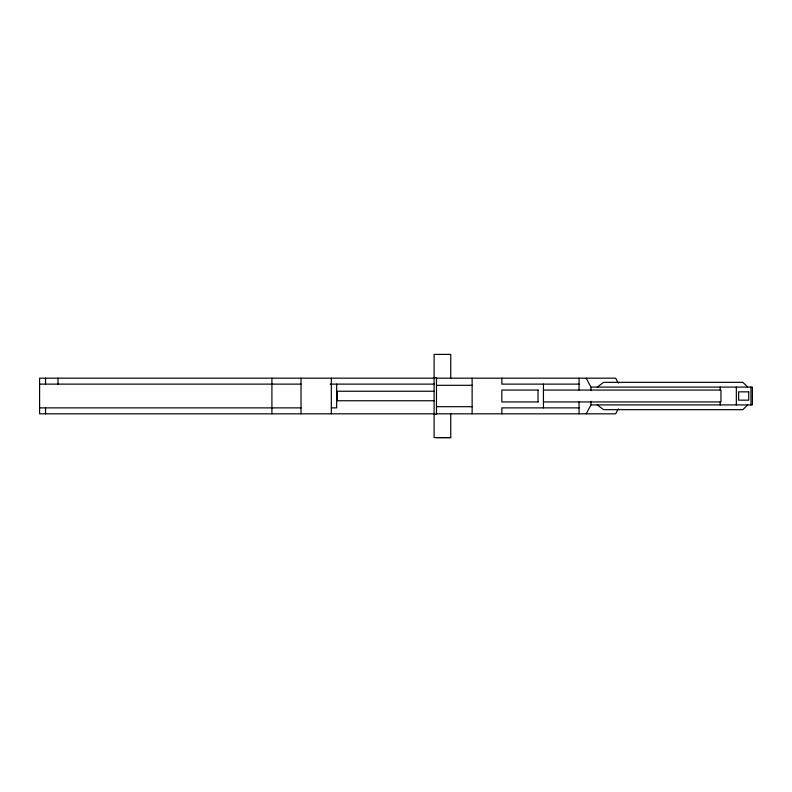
<?xml version="1.0" encoding="UTF-8"?>
<svg xmlns="http://www.w3.org/2000/svg" width="792" height="792" viewBox="0 0 792 792"><rect width="100%" height="100%" fill="white"/><g stroke="black" fill="none" stroke-linecap="round" stroke-linejoin="round"><path stroke-width="1.19" d="M618.275 408.87L615.681 413.82L436.481 413.82M586.209 413.82L590.961 404.91L590.961 401.346M747.688 404.91L742.896 409.662L603.603 409.662L597.287 404.91M597.287 387.09L603.603 382.338L742.896 382.338L747.688 387.09M434.105 377.586L436.481 377.586L436.481 414.414L434.105 414.414M434.986 378.18L39.6 378.18L39.6 413.82L434.986 413.82M436.481 378.18L615.681 378.18L618.275 383.13M39.6 384.12L301.019 384.12M330.175 384.12L434.442 384.12M579.081 384.12L501.841 384.12L501.841 378.18M436.481 385.308L472.131 385.308M586.209 378.18L590.961 387.09L752.4 387.09L752.4 404.91L590.961 404.91M538.263 390.06L501.841 390.06L501.841 401.94L538.263 401.94M543.431 390.06L720.958 390.06L720.958 401.94L543.431 401.94M434.105 391.248L337.263 391.248L337.263 400.752L434.105 400.752M436.481 406.692L472.131 406.692M39.6 407.88L301.019 407.88M331.323 407.87L336.669 407.87L336.669 384.13M579.081 407.88L501.841 407.88L501.841 413.82M450.747 413.82L450.747 437.61L434.105 437.59L434.105 354.41L450.747 354.39L450.747 378.18M436.481 437.59L450.747 437.61M750.974 387.09L750.974 404.91M736.342 387.09L736.342 404.91M720.245 387.09L720.245 390.06M720.245 401.94L720.245 404.91M590.961 387.09L590.961 390.654M579.081 378.18L579.081 390.06M579.081 401.94L579.081 413.82M543.431 384.12L543.431 407.88M538.006 390.06L538.006 401.94M472.131 378.18L472.131 413.82M331.323 378.18L331.323 413.82M301.019 378.18L301.019 413.82M271.913 378.18L271.913 413.82M58.014 378.18L58.014 384.12M45.54 378.18L45.54 384.12M45.54 407.88L45.54 413.82M748.717 391.842L738.609 391.842L738.609 400.158L748.717 400.158L748.717 391.842"/></g></svg>
